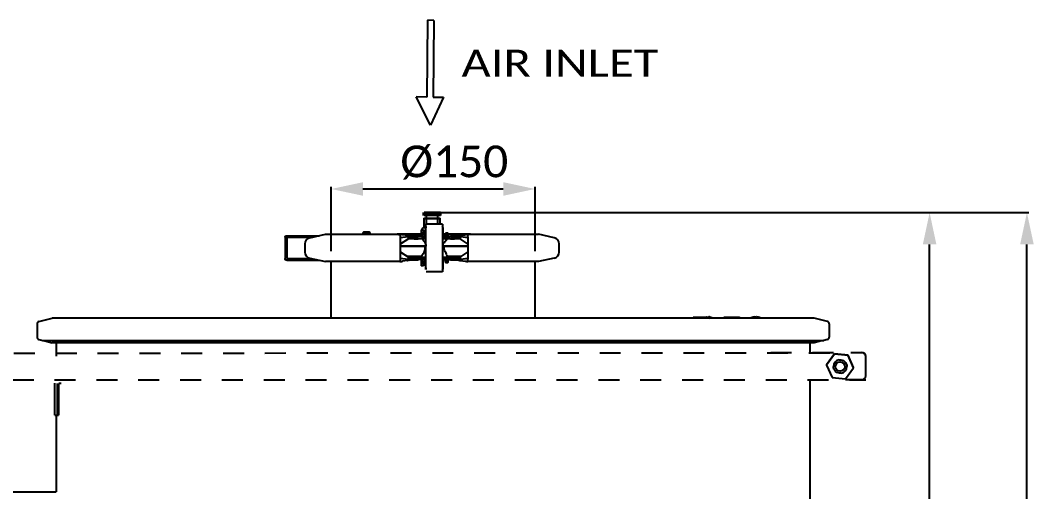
# Model space of a CAD drawing. Header units: millimetres. Extents: x 0 to 2800, y 0 to 1980.
# Drawn here: x 466 to 1212, y 511 to 858 of the extents above; entities that cross this region are included whole.
import ezdxf
from ezdxf.enums import TextEntityAlignment as Align

# ---------------------------------------------------------------- set-up
doc = ezdxf.new("R2010")
doc.units = ezdxf.units.MM
doc.header["$LTSCALE"] = 154
doc.header["$PDMODE"] = 3
doc.header["$PDSIZE"] = 8
doc.linetypes.add('DOT', pattern=[0.2, 0.1, -0.1])
doc.layers.get('0').update_dxf_attribs({"linetype": 'CONTINUOUS'})
doc.layers.get('Defpoints').update_dxf_attribs({"linetype": 'CONTINUOUS'})
doc.styles.get("Standard").update_dxf_attribs({"font": 'calibri.ttf'})
doc.dimstyles.new('DIMSTYLE_1', dxfattribs={"dimtxt": 23.333333, "dimasz": 23.333333, "dimexe": 1.5, "dimexo": 1, "dimgap": 0.875, "dimtad": 1, "dimdec": 0, "dimdsep": 46, "dimtxsty": 'Standard', "dimblk": '_FILLED', "dimblk1": '_FILLED', "dimblk2": '_FILLED', "dimcen": 0.09, "dimazin": 2, "dimtp": 0.01, "dimtm": 0.01, "dimtfac": 1, "dimtdec": 0, "dimtofl": 0, "dimtmove": 0, "dimatfit": 3, "dimldrblk": '_FILLED', "dimfxl": 0, "dimtolj": 1, "dimarcsym": 0})
doc.dimstyles.new('DIMSTYLE_2', dxfattribs={"dimtxt": 23.333333, "dimasz": 23.333333, "dimexe": 1.5, "dimexo": 1, "dimgap": 0.875, "dimtad": 1, "dimdsep": 46, "dimtxsty": 'Standard', "dimblk": '_FILLED', "dimblk1": '_FILLED', "dimblk2": '_FILLED', "dimcen": 0.09, "dimazin": 2, "dimtp": 0.01, "dimtm": 0.01, "dimtfac": 1, "dimtofl": 0, "dimtmove": 0, "dimatfit": 3, "dimldrblk": '_FILLED', "dimfxl": 0, "dimtolj": 1, "dimarcsym": 0})

# ---------------------------------------------------------------- blocks, each defined once
blk = doc.blocks.new('_FILLED')
at = {"color": 0, "linetype": 'ByBlock'}
blk.add_solid([(0, 0), (-1, 0.214), (-1, -0.214)], dxfattribs=at)
blk = doc.blocks.new('*D14')
at = {"color": 0, "linetype": 'Continuous', "lineweight": -2}
for p, q in [((695.12, 688.16), (695.12, 735.4)), ((718.46, 733.9), (821.79, 733.9)), ((845.12, 688.16), (845.12, 735.4))]:
    blk.add_line(p, q, dxfattribs=at)
at = {"layer": 'Defpoints', "color": 0}
for p in [(845.12, 733.9), (695.12, 687.16), (845.12, 687.16)]:
    blk.add_point(p, dxfattribs=at)
at = {"color": 0, "linetype": 'ByBlock', "lineweight": -2, "xscale": 23.3333333333, "yscale": 23.3333333333, "zscale": 23.3333333333, "rotation": 180}
blk.add_blockref('_FILLED', (695.12, 733.9), dxfattribs=at)
at = {"color": 0, "linetype": 'ByBlock', "lineweight": -2, "xscale": 23.3333333333, "yscale": 23.3333333333, "zscale": 23.3333333333}
blk.add_blockref('_FILLED', (845.12, 733.9), dxfattribs=at)
at = {"color": 0, "insert": (785.68, 765.89), "char_height": 23.333, "attachment_point": 2, "line_spacing_factor": 0.9}
blk.add_mtext('\\A1;%%c150', dxfattribs=at)
blk = doc.blocks.new('*D16')
at = {"color": 0, "linetype": 'Continuous', "lineweight": -2}
for p, q in [((775.4, 716.46), (1208.76, 716.46)), ((1207.26, 181.29), (1207.26, 693.13)), ((1065.79, 157.96), (1208.76, 157.96))]:
    blk.add_line(p, q, dxfattribs=at)
at = {"layer": 'Defpoints', "color": 0}
for p in [(774.4, 716.46), (1207.26, 716.46), (1064.79, 157.96)]:
    blk.add_point(p, dxfattribs=at)
at = {"color": 0, "linetype": 'ByBlock', "lineweight": -2, "xscale": 23.3333333333, "yscale": 23.3333333333, "zscale": 23.3333333333}
for p, rotation in [((1207.26, 716.46), 90), ((1207.26, 157.96), 270)]:
    blk.add_blockref('_FILLED', p, dxfattribs=dict(at, rotation=rotation))
at = {"color": 0, "insert": (1175.28, 437.23), "char_height": 23.3333, "attachment_point": 2, "rotation": 90, "line_spacing_factor": 0.9}
blk.add_mtext('\\A1;\\A1;560', dxfattribs=at)
blk = doc.blocks.new('*D17')
at = {"color": 0, "linetype": 'Continuous', "lineweight": -2}
for p, q in [((775.4, 716.46), (1137.11, 716.46)), ((1135.61, 251.29), (1135.61, 693.13)), ((1071.07, 227.96), (1137.11, 227.96))]:
    blk.add_line(p, q, dxfattribs=at)
at = {"layer": 'Defpoints', "color": 0}
for p in [(774.4, 716.46), (1135.61, 716.46), (1070.07, 227.96)]:
    blk.add_point(p, dxfattribs=at)
at = {"color": 0, "linetype": 'ByBlock', "lineweight": -2, "xscale": 23.3333333333, "yscale": 23.3333333333, "zscale": 23.3333333333}
for p, rotation in [((1135.61, 716.46), 90), ((1135.61, 227.96), 270)]:
    blk.add_blockref('_FILLED', p, dxfattribs=dict(at, rotation=rotation))
at = {"color": 0, "insert": (1103.63, 472.05), "char_height": 23.3333, "attachment_point": 2, "rotation": 90, "line_spacing_factor": 0.9}
blk.add_mtext('\\A1;\\A1;485', dxfattribs=at)
blk = doc.blocks.new('ARROW_4_BL0', base_point=(865.23, 836.13))
at = {"color": 7, "linetype": 'Continuous'}
for p, q in [((863.57, 874.78), (862.9, 818.24)), ((868.25, 874.72), (863.57, 874.78)), ((868.25, 874.72), (867.57, 818.18)), ((862.9, 818.24), (855.23, 818.33)), ((865.72, 797.49), (855.23, 818.33)), ((875.23, 818.09), (865.72, 797.49)), ((867.57, 818.18), (875.23, 818.09))]:
    blk.add_line(p, q, dxfattribs=at)

msp = doc.modelspace()

# ---------------------------------------------------------------- linework, layer by layer
at = {"linetype": 'Continuous'}
for p, q in [((763.083, 714.46), (763.083, 716.46)), ((763.13, 716.46), (763.13, 714.46)), ((763.211, 714.46), (763.211, 716.46)), ((763.268, 716.46), (763.268, 714.46)), ((763.325, 716.46), (763.27, 716.46)), ((763.364, 714.46), (763.364, 716.46)), ((763.485, 716.46), (763.421, 716.46)), ((763.429, 716.46), (763.429, 714.46)), ((763.539, 714.46), (763.539, 716.46)), ((763.668, 716.46), (763.596, 716.46)), ((763.614, 716.46), (763.614, 714.46)), ((763.738, 714.46), (763.738, 716.46)), ((763.873, 716.46), (763.792, 716.46)), ((763.821, 716.46), (763.821, 714.46)), ((763.925, 714.46), (763.925, 716.46)), ((763.959, 714.46), (763.959, 716.46)), ((774.516, 716.46), (764.011, 716.46)), ((764.05, 716.46), (764.05, 714.46)), ((764.2, 714.46), (764.2, 716.46)), ((764.3, 716.46), (764.3, 714.46)), ((764.462, 714.46), (764.462, 716.46)), ((764.557, 716.46), (764.557, 714.46)), ((764.743, 714.46), (764.743, 716.46)), ((764.833, 716.46), (764.833, 714.46)), ((764.941, 714.46), (764.941, 716.46)), ((765.042, 714.46), (765.042, 716.46)), ((765.126, 716.46), (765.126, 714.46)), ((765.163, 716.46), (765.163, 714.46)), ((765.241, 714.46), (765.241, 716.46)), ((765.358, 714.46), (765.358, 716.46)), ((765.436, 716.46), (765.436, 714.46)), ((765.485, 716.46), (765.485, 714.46)), ((765.557, 714.46), (765.557, 716.46)), ((765.69, 714.46), (765.69, 716.46)), ((765.762, 716.46), (765.762, 714.46)), ((765.823, 716.46), (765.823, 714.46)), ((765.888, 714.46), (765.888, 716.46)), ((766.036, 714.46), (766.036, 716.46)), ((766.101, 716.46), (766.101, 714.46)), ((766.174, 716.46), (766.174, 714.46)), ((766.232, 714.46), (766.232, 716.46)), ((766.395, 714.46), (766.395, 716.46)), ((766.453, 716.46), (766.453, 714.46)), ((766.537, 716.46), (766.537, 714.46)), ((766.588, 714.46), (766.588, 716.46)), ((766.765, 714.46), (766.765, 716.46)), ((766.816, 716.46), (766.816, 714.46)), ((766.912, 716.46), (766.912, 714.46)), ((766.956, 714.46), (766.956, 716.46)), ((767.146, 714.46), (767.146, 716.46)), ((767.19, 716.46), (767.19, 714.46)), ((767.295, 716.46), (767.295, 714.46)), ((767.332, 714.46), (767.332, 716.46)), ((767.535, 714.46), (767.535, 716.46)), ((767.571, 716.46), (767.571, 714.46)), ((767.687, 716.46), (767.687, 714.46)), ((767.716, 714.46), (767.716, 716.46)), ((767.931, 714.46), (767.931, 716.46)), ((767.96, 716.46), (767.96, 714.46)), ((768.086, 716.46), (768.086, 714.46)), ((768.332, 714.46), (768.332, 716.46)), ((768.489, 716.46), (768.489, 714.46)), ((768.737, 714.46), (768.737, 716.46)), ((768.895, 716.46), (768.895, 714.46)), ((769.145, 714.46), (769.145, 716.46)), ((769.301, 714.46), (769.301, 716.46)), ((769.551, 716.46), (769.551, 714.46)), ((769.702, 714.46), (769.702, 716.46)), ((769.951, 716.46), (769.951, 714.46)), ((770.1, 714.46), (770.1, 716.46)), ((770.348, 716.46), (770.348, 714.46)), ((770.496, 714.46), (770.496, 716.46)), ((770.741, 716.46), (770.741, 714.46)), ((770.887, 714.46), (770.887, 716.46)), ((770.92, 716.46), (770.92, 714.46)), ((771.128, 716.46), (771.128, 714.46)), ((771.161, 714.46), (771.161, 716.46)), ((771.272, 714.46), (771.272, 716.46)), ((771.313, 716.46), (771.313, 714.46)), ((771.508, 716.46), (771.508, 714.46)), ((771.549, 714.46), (771.549, 716.46)), ((771.649, 714.46), (771.649, 716.46)), ((771.697, 716.46), (771.697, 714.46)), ((771.88, 716.46), (771.88, 714.46)), ((771.928, 714.46), (771.928, 716.46)), ((772.017, 714.46), (772.017, 716.46)), ((772.072, 716.46), (772.072, 714.46)), ((772.241, 716.46), (772.241, 714.46)), ((772.297, 714.46), (772.297, 716.46)), ((772.374, 714.46), (772.374, 716.46)), ((772.436, 716.46), (772.436, 714.46)), ((772.591, 716.46), (772.591, 714.46)), ((772.653, 714.46), (772.653, 716.46)), ((772.719, 714.46), (772.719, 716.46)), ((772.788, 716.46), (772.788, 714.46)), ((772.928, 716.46), (772.928, 714.46)), ((772.997, 714.46), (772.997, 716.46)), ((773.051, 714.46), (773.051, 716.46)), ((773.126, 716.46), (773.126, 714.46)), ((773.251, 716.46), (773.251, 714.46)), ((773.326, 714.46), (773.326, 716.46)), ((773.368, 714.46), (773.368, 716.46)), ((773.45, 716.46), (773.45, 714.46)), ((773.558, 716.46), (773.558, 714.46)), ((773.639, 714.46), (773.639, 716.46)), ((773.669, 714.46), (773.669, 716.46)), ((773.756, 716.46), (773.756, 714.46)), ((773.848, 716.46), (773.848, 714.46)), ((773.936, 714.46), (773.936, 716.46)), ((774.046, 716.46), (774.046, 714.46)), ((774.214, 714.46), (774.214, 716.46)), ((774.316, 716.46), (774.316, 714.46)), ((774.465, 714.46), (774.465, 716.46)), ((774.567, 716.46), (774.567, 714.46)), ((774.608, 716.46), (774.608, 714.46)), ((774.744, 716.46), (774.659, 716.46)), ((774.691, 714.46), (774.691, 716.46)), ((774.797, 716.46), (774.797, 714.46)), ((774.95, 716.46), (774.874, 716.46)), ((774.927, 714.46), (774.927, 716.46)), ((775.006, 716.46), (775.006, 714.46)), ((775.135, 716.46), (775.067, 716.46)), ((775.122, 714.46), (775.122, 716.46)), ((775.192, 716.46), (775.192, 714.46)), ((775.296, 716.46), (775.237, 716.46)), ((775.294, 714.46), (775.294, 716.46)), ((775.355, 716.46), (775.355, 714.46)), ((775.434, 716.46), (775.384, 716.46)), ((775.443, 714.46), (775.443, 716.46)), ((775.494, 716.46), (775.494, 714.46)), ((775.567, 714.46), (775.567, 716.46)), ((763.325, 714.46), (763.27, 714.46)), ((763.316, 712.26), (763.516, 712.46)), ((763.316, 712.26), (763.316, 705.46)), ((763.316, 712.26), (775.315, 712.26)), ((763.485, 714.46), (763.421, 714.46)), ((763.516, 712.46), (775.115, 712.46)), ((763.668, 714.46), (763.596, 714.46)), ((763.873, 714.46), (763.792, 714.46)), ((774.516, 714.46), (764.011, 714.46)), ((765.316, 707.96), (765.316, 713.96)), ((773.315, 713.96), (773.315, 707.96)), ((774.744, 714.46), (774.659, 714.46)), ((774.95, 714.46), (774.874, 714.46)), ((775.135, 714.46), (775.067, 714.46)), ((775.115, 712.46), (775.315, 712.26)), ((775.296, 714.46), (775.237, 714.46)), ((775.315, 707.96), (775.315, 712.26)), ((775.434, 714.46), (775.384, 714.46)), ((722.707, 702.06), (719.297, 702.06)), ((761.394, 703.208), (761.394, 698.852)), ((761.403, 703.708), (763.003, 703.708)), ((761.408, 703.616), (761.462, 701.423)), ((761.812, 704.461), (761.884, 704.535)), ((761.812, 704.461), (761.812, 703.708)), ((762.81, 705.46), (764.647, 705.46)), ((763.008, 703.616), (763.062, 701.423)), ((764.607, 704.96), (764.607, 700.332)), ((764.738, 704.71), (764.738, 706.25)), ((777.072, 707.96), (764.874, 707.96)), ((777.072, 707.96), (777.072, 672.96)), ((777.457, 700.332), (777.457, 704.96)), ((661.135, 698.299), (661.135, 682.699)), ((662.37, 699.499), (686.317, 699.499)), ((662.37, 698.299), (662.37, 682.699)), ((662.37, 698.299), (680.862, 698.299)), ((679.327, 697.961), (690.972, 700.523)), ((690.972, 700.523), (742.57, 700.523)), ((715.002, 700.66), (761.394, 700.66)), ((718.252, 700.91), (718.252, 701.06)), ((718.321, 700.86), (718.252, 700.91)), ((723.385, 700.86), (718.321, 700.86)), ((723.752, 700.91), (723.385, 700.86)), ((723.752, 700.91), (723.752, 701.06)), ((761.394, 700.523), (743.677, 700.523)), ((751.752, 698.731), (745.821, 697.961)), ((751.974, 697.159), (745.887, 693.26)), ((751.177, 699.652), (747.545, 700.22)), ((751.761, 699.575), (751.78, 699.503)), ((751.974, 697.159), (751.973, 698.748)), ((756.087, 697.16), (751.974, 697.159)), ((752.189, 698.759), (756.087, 698.76)), ((759.029, 699.076), (752.75, 699.499)), ((762.242, 697.175), (762.488, 696.819)), ((763.795, 698.767), (763.894, 698.761)), ((763.894, 697.161), (763.795, 697.165)), ((763.894, 697.161), (763.822, 697.166)), ((763.823, 698.766), (763.894, 698.761)), ((763.894, 697.161), (763.894, 698.761)), ((764.738, 692.347), (764.738, 700.332)), ((779.093, 700.523), (777.457, 700.523)), ((777.909, 698.761), (777.909, 697.161)), ((779.093, 700.878), (778.644, 699.189)), ((780.944, 701.246), (779.311, 701.246)), ((780.726, 700.878), (780.216, 698.96)), ((780.764, 698.955), (780.261, 698.919)), ((797.568, 700.523), (781.234, 700.523)), ((781.322, 699.034), (781.322, 699.246)), ((788.785, 699.499), (782.884, 699.097)), ((785.902, 698.76), (789.755, 698.759)), ((789.968, 697.159), (785.902, 697.16)), ((789.774, 699.503), (789.755, 699.575)), ((789.968, 698.748), (789.968, 697.159)), ((795.879, 693.26), (789.968, 697.159)), ((795.814, 697.961), (790.178, 698.731)), ((790.317, 699.652), (793.767, 700.221)), ((798.604, 700.523), (847.659, 700.523)), ((859.304, 697.961), (847.659, 700.523)), ((675.716, 693.469), (675.716, 687.452)), ((745.887, 693.469), (745.887, 687.452)), ((764.724, 691.794), (745.887, 691.794)), ((763.922, 691.617), (745.887, 691.617)), ((745.887, 687.66), (751.974, 683.761)), ((795.85, 691.794), (777.188, 691.794)), ((795.85, 691.617), (778.515, 691.617)), ((789.968, 683.761), (795.879, 687.66)), ((795.879, 687.452), (795.879, 693.469)), ((862.916, 687.452), (862.916, 693.469)), ((662.37, 682.699), (680.512, 682.699)), ((662.37, 681.499), (685.966, 681.499)), ((679.327, 682.959), (690.972, 680.398)), ((742.57, 680.398), (690.972, 680.398)), ((695.124, 638.712), (695.124, 680.398)), ((745.821, 682.959), (751.752, 682.19)), ((751.177, 681.268), (747.543, 680.7)), ((761.467, 684.26), (751.089, 684.26)), ((751.78, 681.417), (751.761, 681.346)), ((751.973, 682.173), (751.974, 683.761)), ((751.974, 683.761), (756.087, 683.761)), ((756.087, 682.161), (752.189, 682.161)), ((752.75, 681.422), (759.029, 681.845)), ((761.394, 682.003), (761.394, 677.713)), ((761.462, 679.498), (761.408, 677.305)), ((761.446, 683.725), (761.446, 684.359)), ((763.062, 679.498), (763.008, 677.305)), ((763.795, 683.755), (763.894, 683.76)), ((763.894, 682.16), (763.795, 682.155)), ((763.822, 683.755), (763.894, 683.76)), ((763.894, 682.16), (763.823, 682.155)), ((763.894, 682.16), (763.894, 683.76)), ((764.607, 680.589), (764.607, 675.96)), ((764.738, 680.589), (764.739, 683.753)), ((777.457, 675.96), (777.457, 680.589)), ((777.909, 683.76), (777.909, 682.16)), ((778.644, 681.732), (779.093, 680.043)), ((779.311, 679.674), (780.944, 679.674)), ((780.216, 685.236), (780.216, 683.725)), ((780.726, 680.043), (780.216, 681.961)), ((780.261, 682.002), (780.764, 681.966)), ((790.721, 684.26), (780.855, 684.26)), ((781.025, 683.726), (781.025, 684.324)), ((781.322, 681.674), (781.322, 681.891)), ((782.884, 681.824), (788.785, 681.422)), ((785.902, 683.761), (789.968, 683.761)), ((789.755, 682.161), (785.902, 682.161)), ((789.755, 681.346), (789.774, 681.417)), ((789.968, 683.761), (789.968, 682.173)), ((790.178, 682.19), (795.814, 682.959)), ((790.317, 681.268), (793.765, 680.7)), ((795.791, 682.682), (795.814, 682.96)), ((847.659, 680.398), (798.604, 680.398)), ((845.124, 638.712), (845.124, 680.398)), ((859.304, 682.959), (847.659, 680.398)), ((763.003, 677.213), (761.403, 677.213)), ((764.738, 674.67), (764.738, 676.21)), ((777.072, 672.96), (764.874, 672.96)), ((478.524, 634.505), (478.524, 624.816)), ((479.884, 636.25), (489.633, 638.712)), ((1050.616, 638.712), (489.633, 638.712)), ((961.402, 638.712), (961.499, 639.166)), ((972.812, 639.166), (961.499, 639.166)), ((972.716, 638.712), (972.812, 639.166)), ((972.812, 639.66), (973.113, 639.66)), ((972.812, 639.166), (973.884, 638.712)), ((984.126, 639.166), (984.03, 638.712)), ((995.44, 639.166), (984.126, 639.166)), ((995.44, 639.166), (995.343, 638.712)), ((996.511, 638.712), (995.44, 639.166)), ((1060.366, 636.249), (1050.616, 638.712)), ((1061.724, 634.505), (1061.724, 624.816)), ((479.884, 623.071), (482.724, 622.354)), ((482.624, 622.379), (482.624, 621.96)), ((1057.624, 621.96), (482.624, 621.96)), ((484.281, 621.96), (489.633, 620.609)), ((1050.616, 620.609), (489.633, 620.609)), ((492.624, 620.609), (492.624, 610.849)), ((1047.624, 613.567), (1047.624, 620.609)), ((1055.967, 621.96), (1050.616, 620.609)), ((1060.365, 623.071), (1057.624, 622.379)), ((1057.624, 621.96), (1057.624, 622.379)), ((1065.667, 612.512), (1059.794, 604.421)), ((1065.667, 612.324), (1059.794, 604.232)), ((1075.613, 611.473), (1065.667, 612.512)), ((1065.667, 612.512), (1065.667, 612.324)), ((1075.613, 611.285), (1065.667, 612.324)), ((1059.794, 604.421), (1059.794, 604.232)), ((1075.613, 611.285), (1075.613, 611.473)), ((1079.686, 602.341), (1075.613, 611.473)), ((1079.686, 602.153), (1075.613, 611.285)), ((1088.6, 596.383), (1088.6, 610.379)), ((1059.794, 604.232), (1063.866, 595.101)), ((1064.74, 603.182), (1064.74, 603.193)), ((1073.812, 594.062), (1079.686, 602.153)), ((1074.74, 603.182), (1074.74, 603.193)), ((1079.686, 602.153), (1079.686, 602.341)), ((491.634, 567.46), (491.634, 590.803)), ((493.263, 590.738), (493.263, 567.46)), ((494.247, 590.699), (494.247, 567.46)), ((1063.866, 595.101), (1073.812, 594.062)), ((1085.6, 593.383), (1073.812, 593.383)), ((491.66, 567.46), (494.247, 567.46)), ((492.624, 567.46), (492.624, 510.96)), ((459.327, 510.96), (471.124, 510.96)), ((471.124, 510.96), (492.684, 510.96))]:
    msp.add_line(p, q, dxfattribs=at)
at = {"linetype": 'DOT'}
for p, q in [((461.533, 613.003), (1085.6, 613.379)), ((1018.6, 613.525), (1085.6, 613.525)), ((460.636, 593.383), (1088.6, 593.383))]:
    msp.add_line(p, q, dxfattribs=at)
at = {"linetype": 'ByBlock'}
msp.add_line((1047.624, 249.312), (1047.624, 593.383), dxfattribs=at)
at = {"linetype": 'Continuous'}
for points in [[(751.973, 698.748), (751.997, 698.75), (752.021, 698.752), (752.045, 698.754), (752.069, 698.756), (752.093, 698.757), (752.117, 698.758), (752.141, 698.759), (752.165, 698.759), (752.189, 698.759)], [(789.755, 698.759), (789.778, 698.759), (789.802, 698.759), (789.826, 698.758), (789.849, 698.757), (789.873, 698.756), (789.897, 698.754), (789.92, 698.752), (789.944, 698.75), (789.968, 698.748)], [(752.189, 682.161), (752.165, 682.161), (752.141, 682.162), (752.117, 682.163), (752.093, 682.163), (752.069, 682.165), (752.045, 682.166), (752.021, 682.168), (751.997, 682.17), (751.973, 682.173)], [(789.968, 682.173), (789.944, 682.17), (789.92, 682.168), (789.897, 682.166), (789.873, 682.165), (789.849, 682.163), (789.826, 682.163), (789.802, 682.162), (789.778, 682.161), (789.755, 682.161)]]:
    msp.add_lwpolyline(points, dxfattribs=at)
msp.add_circle((1069.739, 603.151), 3.499, dxfattribs=at)
for centre, radius, start, end in [((719.252, 701.06), 1, 89.999713, 180), ((722.752, 701.06), 1, 0, 90.000274), ((766.71, 699.417), 7.031, 133.316068, 134.160431), ((766.207, 699.953), 6.296, 131.676228, 133.329398), ((765.539, 700.707), 5.289, 128.778247, 131.706416), ((763.749, 703.695), 1.772, 94.812908, 100.91455), ((763.74, 703.694), 1.772, 79.085965, 85.187228), ((772.195, 704.685), 5.282, 9.997598, 13.453434), ((680.316, 693.469), 4.6, 102.409354, 180), ((752.035, 696.539), 2.21, 91.600446, 97.367464), ((756.05, 839.91), 141.15, 270.014963, 270.297932), ((756.048, 839.104), 141.944, 270.015413, 270.303525), ((754.072, 1141.67), 442.916, 270.350732, 270.632911), ((753.961, 1153.529), 456.376, 270.356449, 270.632248), ((756.223, 618.392), 80.623, 87.16475, 88.072215), ((762.25, 398.515), 300.284, 90.231785, 90.626806), ((762.216, 401.924), 295.274, 90.226886, 90.624644), ((761.5, 551.145), 147.651, 89.945048, 90.180297), ((696.094, 650.932), 80.708, 34.312665, 34.649423), ((721.253, 668.108), 50.245, 33.73946, 34.307954), ((734.092, 676.674), 34.811, 32.900374, 33.751265), ((741.576, 681.519), 25.896, 31.714687, 32.89602), ((745.425, 683.899), 21.37, 30.274296, 31.711074), ((763.016, 678.691), 20.089, 87.777264, 88.125404), ((762.271, 700.522), 2.377, 312.197079, 315.985278), ((762.222, 700.572), 2.447, 315.923723, 323.602918), ((762.49, 700.388), 2.122, 337.589111, 344.466728), ((762.575, 700.367), 2.035, 344.427148, 351.63638), ((762.743, 700.341), 1.864, 351.661653, 356.454199), ((762.876, 700.332), 1.731, 356.46946, 359.980871), ((779.695, 700.331), 2.238, 179.984198, 184.418963), ((779.545, 700.319), 2.088, 184.407793, 188.966446), ((779.34, 700.286), 1.88, 188.955559, 193.831996), ((779.771, 398.631), 298.567, 89.380767, 89.779107), ((779.735, 394.84), 303.958, 89.378395, 89.773532), ((785.009, 633.193), 65.813, 91.904094, 92.211516), ((784.408, 652.723), 46.274, 90.687194, 91.963687), ((788.121, 1163.186), 466.034, 269.37019, 269.640244), ((787.995, 1149.642), 450.889, 269.369361, 269.646302), ((785.941, 836.836), 139.676, 269.693689, 269.984081), ((785.94, 837.601), 138.842, 269.69962, 269.984575), ((786.383, 735.43), 36.015, 273.82563, 274.399952), ((787.342, 723.301), 23.849, 274.338012, 275.807945), ((789.909, 696.751), 1.998, 82.249586, 88.315437), ((769.936, 693.45), 25.944, 0.041284, 1.189921), ((858.316, 693.469), 4.6, 0, 77.590646), ((680.316, 687.452), 4.6, 180, 257.592581), ((778.194, 687.475), 32.307, 180.041497, 180.963871), ((767.671, 670.351), 21.595, 98.157256, 99.998818), ((776.692, 675.3), 16.419, 83.626248, 85.506439), ((858.316, 687.452), 4.6, 282.407419, 0), ((752.035, 684.382), 2.21, 262.63259, 268.3996), ((754.325, 655.421), 26.051, 94.272693, 95.648729), ((755.29, 643.007), 38.502, 93.782732, 94.327585), ((756.048, 541.789), 141.972, 89.696194, 89.984564), ((756.05, 541.013), 141.148, 89.702102, 89.98504), ((754.074, 239.393), 442.774, 89.367086, 89.649315), ((753.955, 226.602), 457.166, 89.367785, 89.643241), ((757.417, 724.006), 42.081, 270.675618, 271.588783), ((757.036, 739.126), 57.207, 271.550371, 271.902557), ((756.651, 750.654), 68.741, 271.904489, 272.199641), ((762.251, 982.535), 300.412, 269.373194, 269.767996), ((762.213, 978.618), 294.896, 269.375452, 269.773641), ((761.5, 829.822), 147.698, 269.819467, 270.054627), ((763.015, 702.235), 20.095, 271.874356, 272.222688), ((762.27, 680.398), 2.378, 44.015194, 47.776047), ((762.222, 680.348), 2.447, 36.399338, 44.076468), ((778.613, 680.928), 1.089, 125.611459, 133.088086), ((782.798, 675.084), 8.277, 124.670659, 125.608763), ((782.501, 675.515), 7.753, 123.161077, 124.677521), ((779.769, 982.658), 298.936, 270.221415, 270.619337), ((779.736, 985.956), 303.833, 270.226252, 270.621602), ((785.281, 755.283), 73.374, 267.305271, 268.080033), ((788.114, 218.565), 465.203, 90.359447, 90.629849), ((787.997, 231.129), 451.038, 90.353745, 90.630636), ((785.941, 544.113), 139.647, 90.015895, 90.306029), ((785.94, 543.317), 138.844, 90.015428, 90.300413), ((789.909, 684.169), 1.998, 271.684611, 277.75047), ((480.324, 634.505), 1.8, 104.172338, 180), ((972.054, 634.108), 5.572, 109.674659, 114.61684), ((971.996, 634.265), 5.405, 106.923041, 109.661375), ((973.244, 634.141), 5.537, 108.354538, 114.543764), ((973.115, 634.649), 5.011, 82.387653, 91.112636), ((1007.524, 633.481), 6.28, 120.364304, 123.407164), ((1008.244, 634.53), 5.13, 76.345834, 89.769326), ((1008.201, 634.347), 5.318, 71.093836, 76.362657), ((1008.159, 634.224), 5.448, 67.170682, 71.096214), ((1059.924, 634.505), 1.8, 0, 75.782188), ((480.324, 624.816), 1.8, 180, 255.827662), ((1059.924, 624.816), 1.8, 284.217812, 0), ((1085.599, 610.524), 3.001, 0.031612, 89.980904), ((1085.599, 610.378), 3.001, 0.031606, 89.98091), ((1069.739, 603.183), 4.999, 97.398551, 180.000533), ((1069.741, 603.182), 4.999, 277.398547, 0.000549), ((1085.599, 596.384), 3.001, 270.01909, 359.968394)]:
    msp.add_arc(centre, radius, start, end, dxfattribs=at)
for centre, major_axis, ratio, start_param, end_param in [((771.06, 701.423), (9.599, -0.238), 0.7092071, -3.106619, -2.7208852), ((771.06, 701.423), (7.999, -0.198), 0.7092071, 3.1765663, 3.622158), ((780.944, 699.246), (0, 2), 0.1885724, 4.712389, 6.9002795), ((775.696, 699.618), (3, -0.074), 0.7092071, -0.3691133, -0.1681653), ((779.311, 699.246), (0, 2), 0.1885724, 0.0000035, 0.6170941), ((771.06, 679.498), (9.599, 0.238), 0.7092071, 9.0040703, 9.3898043), ((771.06, 679.498), (7.999, 0.198), 0.7092071, 2.6610274, 3.106619), ((775.696, 681.302), (3, 0.074), 0.7092071, 0.1681653, 0.3620459), ((779.311, 681.674), (0, 2), 0.1885724, -3.7586868, -3.1415962), ((780.944, 681.674), (0, 2), 0.1885724, -3.7586868, -1.5707963)]:
    msp.add_ellipse(centre, major_axis=major_axis, ratio=ratio, start_param=start_param, end_param=end_param, dxfattribs=at)
for points in [[(765.316, 713.96), (765.316, 714.077), (765.287, 714.2), (765.221, 714.297)], [(762.833, 705.23), (762.617, 705.12), (762.416, 704.981), (762.227, 704.83)], [(763.413, 705.434), (763.212, 705.396), (763.016, 705.323), (762.833, 705.23)], [(764.623, 705.246), (764.45, 705.331), (764.265, 705.398), (764.075, 705.434)], [(764.738, 706.25), (764.734, 705.818), (764.607, 705.392), (764.607, 704.96)], [(777.332, 705.914), (777.259, 706.221), (777.159, 706.521), (777.072, 706.824)], [(777.457, 704.96), (777.457, 705.175), (777.434, 705.39), (777.397, 705.602)], [(745.622, 700.378), (745.692, 699.572), (745.754, 698.767), (745.821, 697.961)], [(745.923, 695.468), (745.912, 694.801), (745.887, 694.135), (745.887, 693.469)], [(752.751, 699.495), (752.421, 699.517), (752.09, 699.542), (751.761, 699.575)], [(763.881, 694.672), (764.147, 694.216), (764.395, 693.748), (764.607, 693.265)], [(764.192, 699.12), (764.296, 699.262), (764.385, 699.417), (764.452, 699.58)], [(777.188, 691.794), (777.262, 692.589), (777.395, 693.511), (777.979, 694.056)], [(777.979, 699.107), (777.744, 699.275), (777.583, 699.557), (777.514, 699.837)], [(777.979, 699.107), (778.14, 698.992), (778.305, 698.882), (778.474, 698.78)], [(795.814, 697.961), (795.749, 698.767), (795.678, 699.572), (795.614, 700.378)], [(795.874, 693.989), (795.864, 694.482), (795.843, 694.975), (795.827, 695.468)], [(745.891, 686.932), (745.899, 686.439), (745.915, 685.946), (745.923, 685.453)], [(763.922, 691.617), (764.078, 690.913), (764.115, 690.171), (764.019, 689.457)], [(764.607, 693.265), (764.731, 692.982), (764.737, 692.656), (764.738, 692.347)], [(764.738, 692.347), (764.739, 692.161), (764.739, 691.975), (764.739, 691.789)], [(764.739, 683.753), (764.739, 686.432), (764.739, 689.11), (764.739, 691.789)], [(795.827, 685.453), (795.849, 686.119), (795.879, 686.785), (795.879, 687.452)], [(745.821, 682.96), (745.754, 682.154), (745.692, 681.348), (745.622, 680.543)], [(764.452, 681.341), (764.385, 681.504), (764.296, 681.659), (764.192, 681.8)], [(764.607, 680.589), (764.607, 680.845), (764.549, 681.104), (764.452, 681.341)], [(777.457, 680.589), (777.457, 680.991), (777.575, 681.448), (777.869, 681.723)], [(780.216, 685.236), (780.262, 685.077), (780.315, 684.92), (780.382, 684.77)], [(788.785, 681.426), (789.109, 681.404), (789.432, 681.379), (789.755, 681.346)], [(795.614, 680.543), (795.671, 681.256), (795.733, 681.969), (795.791, 682.682)], [(764.607, 675.96), (764.607, 675.663), (764.662, 675.368), (764.703, 675.074)], [(764.703, 675.074), (764.722, 674.94), (764.737, 674.805), (764.738, 674.67)], [(777.07, 674.089), (777.185, 674.494), (777.321, 674.894), (777.395, 675.308)], [(777.395, 675.308), (777.433, 675.523), (777.457, 675.742), (777.457, 675.96)], [(970.423, 639.436), (970.902, 639.582), (971.408, 639.66), (971.908, 639.66)], [(971.5, 639.397), (971.988, 639.558), (972.505, 639.649), (973.018, 639.659)], [(973.779, 639.616), (974.294, 639.547), (974.804, 639.395), (975.278, 639.18)], [(1007.055, 639.66), (1006.118, 639.661), (1005.158, 639.373), (1004.349, 638.9)], [(1008.265, 639.66), (1007.286, 639.663), (1006.28, 639.348), (1005.445, 638.836)], [(1011.24, 638.725), (1010.935, 638.927), (1010.61, 639.103), (1010.273, 639.245)], [(496.175, 590.623), (495.629, 590.643), (495.083, 590.664), (494.537, 590.685)]]:
    msp.add_open_spline(points, degree=3, dxfattribs=at)
for points, knots in [([(773.409, 714.297), (773.395, 714.277), (773.376, 714.227), (773.384, 714.174), (773.393, 714.149)], [0, 0, 0, 0, 0.4744138, 1, 1, 1, 1]), ([(773.393, 714.149), (773.399, 714.134), (773.413, 714.104), (773.433, 714.076), (773.444, 714.062)], [0, 0, 0, 0, 0.461819, 1, 1, 1, 1]), ([(761.403, 703.707), (761.409, 703.702), (761.401, 703.665), (761.408, 703.638), (761.408, 703.616)], [0, 0, 0, 0, 0.2722052, 1, 1, 1, 1]), ([(763.003, 703.707), (763.009, 703.702), (763, 703.665), (763.007, 703.638), (763.008, 703.616)], [0, 0, 0, 0, 0.2720377, 1, 1, 1, 1]), ([(764.738, 706.25), (764.74, 706.484), (764.756, 706.885), (764.729, 707.463), (764.807, 707.713), (764.745, 707.96), (764.785, 707.96)], [0, 0, 0, 0, 0.4097478, 0.7285755, 0.9303035, 1, 1, 1, 1]), ([(661.135, 698.299), (661.135, 698.61), (661.407, 699.26), (662.059, 699.499), (662.37, 699.499)], [0, 0, 0, 0, 0.5005332, 1, 1, 1, 1]), ([(742.57, 700.523), (742.842, 700.523), (743.86, 700.512), (744.879, 700.456), (745.622, 700.378)], [0, 0, 0, 0, 0.2669244, 1, 1, 1, 1]), ([(747.545, 700.22), (747.403, 700.242), (746.766, 700.33), (746.122, 700.372), (745.622, 700.378)], [0, 0, 0, 0, 0.2224555, 1, 1, 1, 1]), ([(745.821, 697.961), (745.83, 697.851), (745.953, 697.027), (745.935, 696.189), (745.923, 695.468)], [0, 0, 0, 0, 0.1327693, 1, 1, 1, 1]), ([(751.535, 699.602), (751.474, 699.61), (751.371, 699.623), (751.268, 699.639), (751.227, 699.651)], [0, 0, 0, 0, 0.5887829, 1, 1, 1, 1]), ([(751.761, 699.575), (751.723, 699.58), (751.647, 699.589), (751.572, 699.598), (751.535, 699.602)], [0, 0, 0, 0, 0.5074839, 1, 1, 1, 1]), ([(756.725, 698.946), (756.724, 699.003), (757.068, 698.94), (757.408, 699.024), (758.148, 698.982), (758.653, 698.979), (758.936, 698.97)], [0, 0, 0, 0, 0.0770008, 0.2926317, 0.6167636, 1, 1, 1, 1]), ([(763.795, 697.165), (763.676, 697.17), (762.761, 697.197), (761.844, 697.198), (761.047, 697.196)], [0, 0, 0, 0, 0.1294937, 1, 1, 1, 1]), ([(761.641, 698.796), (761.869, 698.796), (762.546, 698.793), (763.223, 698.784), (763.673, 698.769)], [0, 0, 0, 0, 0.3355035, 1, 1, 1, 1]), ([(777.909, 698.761), (778.003, 698.764), (779.012, 698.798), (780.022, 698.799), (780.936, 698.796)], [0, 0, 0, 0, 0.0937523, 1, 1, 1, 1]), ([(780.922, 697.196), (780.53, 697.197), (779.525, 697.197), (778.52, 697.181), (777.909, 697.161)], [0, 0, 0, 0, 0.3908581, 1, 1, 1, 1]), ([(777.979, 694.056), (778.224, 694.285), (779.032, 695.147), (779.756, 696.115), (780.094, 696.892)], [0, 0, 0, 0, 0.2836924, 1, 1, 1, 1]), ([(780.094, 696.892), (780.114, 696.937), (780.15, 697.027), (780.183, 697.118), (780.198, 697.163)], [0, 0, 0, 0, 0.5120311, 1, 1, 1, 1]), ([(780.612, 698.853), (780.613, 698.898), (780.891, 698.827), (781.172, 698.927), (781.795, 698.916), (782.224, 698.948), (782.47, 698.957)], [0, 0, 0, 0, 0.0733507, 0.2831736, 0.6043768, 1, 1, 1, 1]), ([(785.112, 698.943), (785.111, 698.886), (784.772, 698.94), (784.428, 698.846), (783.69, 698.865), (783.184, 698.848), (782.901, 698.846)], [0, 0, 0, 0, 0.0772158, 0.2927677, 0.6164343, 1, 1, 1, 1]), ([(783.853, 698.994), (784.026, 698.995), (784.322, 698.991), (784.745, 699), (784.933, 698.956), (785.112, 698.973), (785.112, 698.943)], [0, 0, 0, 0, 0.4100881, 0.7275498, 0.9288042, 1, 1, 1, 1]), ([(790.317, 699.652), (790.185, 699.63), (789.99, 699.603), (789.794, 699.582), (789.732, 699.575)], [0, 0, 0, 0, 0.6801772, 1, 1, 1, 1]), ([(795.614, 700.378), (795.442, 700.375), (794.823, 700.356), (794.206, 700.293), (793.765, 700.22)], [0, 0, 0, 0, 0.2783215, 1, 1, 1, 1]), ([(795.614, 700.378), (795.842, 700.402), (796.836, 700.493), (797.835, 700.523), (798.604, 700.523)], [0, 0, 0, 0, 0.2299254, 1, 1, 1, 1]), ([(795.827, 695.468), (795.809, 696.009), (795.754, 696.839), (795.838, 697.672), (795.814, 697.961)], [0, 0, 0, 0, 0.6514116, 1, 1, 1, 1]), ([(764.019, 689.457), (763.948, 688.925), (763.491, 687.224), (762.57, 685.705), (761.857, 684.729)], [0, 0, 0, 0, 0.3073841, 1, 1, 1, 1]), ([(764.735, 691.784), (764.743, 691.773), (764.68, 691.728), (764.642, 691.732), (764.607, 691.727)], [0, 0, 0, 0, 0.2698066, 1, 1, 1, 1]), ([(780.198, 685.295), (779.897, 686.242), (779.011, 687.603), (778.14, 689.716), (778.307, 691.021), (778.515, 691.617)], [0, 0, 0, 0, 0.4431807, 0.718482, 1, 1, 1, 1]), ([(662.37, 681.499), (662.059, 681.499), (661.407, 681.738), (661.135, 682.387), (661.135, 682.699)], [0, 0, 0, 0, 0.4994543, 1, 1, 1, 1]), ([(745.622, 680.543), (745.387, 680.518), (744.372, 680.428), (743.353, 680.398), (742.57, 680.398)], [0, 0, 0, 0, 0.2313766, 1, 1, 1, 1]), ([(745.622, 680.543), (745.799, 680.545), (746.443, 680.565), (747.085, 680.628), (747.545, 680.7)], [0, 0, 0, 0, 0.276412, 1, 1, 1, 1]), ([(745.923, 685.453), (745.928, 685.156), (745.945, 684.323), (745.865, 683.493), (745.821, 682.96)], [0, 0, 0, 0, 0.3574269, 1, 1, 1, 1]), ([(751.177, 681.268), (751.315, 681.29), (751.517, 681.317), (751.719, 681.339), (751.783, 681.345)], [0, 0, 0, 0, 0.6848598, 1, 1, 1, 1]), ([(757.914, 681.927), (757.624, 681.924), (757.202, 681.896), (756.892, 681.961), (756.724, 681.946), (756.725, 681.974)], [0, 0, 0, 0, 0.7288039, 0.9290642, 1, 1, 1, 1]), ([(756.725, 681.974), (756.726, 682.034), (757.079, 681.975), (757.437, 682.075), (758.2, 682.055), (758.723, 682.072), (759.014, 682.075)], [0, 0, 0, 0, 0.0778668, 0.2948835, 0.6190189, 1, 1, 1, 1]), ([(761.048, 683.725), (761.377, 683.724), (762.293, 683.724), (763.209, 683.733), (763.795, 683.755)], [0, 0, 0, 0, 0.3594963, 1, 1, 1, 1]), ([(761.495, 684.277), (761.49, 684.273), (761.481, 684.266), (761.471, 684.26), (761.467, 684.26)], [0, 0, 0, 0, 0.6320735, 1, 1, 1, 1]), ([(761.857, 684.729), (761.816, 684.673), (761.699, 684.52), (761.588, 684.358), (761.495, 684.277)], [0, 0, 0, 0, 0.3590675, 1, 1, 1, 1]), ([(763.673, 682.151), (763.565, 682.148), (762.888, 682.129), (762.211, 682.125), (761.641, 682.124)], [0, 0, 0, 0, 0.1584012, 1, 1, 1, 1]), ([(777.909, 683.76), (778.003, 683.757), (779.007, 683.723), (780.013, 683.722), (780.924, 683.725)], [0, 0, 0, 0, 0.0937884, 1, 1, 1, 1]), ([(780.936, 682.125), (780.541, 682.124), (779.532, 682.123), (778.523, 682.14), (777.909, 682.16)], [0, 0, 0, 0, 0.3908064, 1, 1, 1, 1]), ([(780.382, 684.77), (780.416, 684.694), (780.516, 684.493), (780.701, 684.26), (780.855, 684.26)], [0, 0, 0, 0, 0.3497937, 1, 1, 1, 1]), ([(785.112, 681.977), (785.112, 681.918), (784.753, 681.984), (784.4, 681.895), (783.635, 681.938), (783.113, 681.941), (782.823, 681.951)], [0, 0, 0, 0, 0.0776535, 0.2947237, 0.6193387, 1, 1, 1, 1]), ([(789.755, 681.346), (789.793, 681.341), (789.866, 681.332), (789.939, 681.323), (789.975, 681.319)], [0, 0, 0, 0, 0.5080652, 1, 1, 1, 1]), ([(789.975, 681.319), (790.033, 681.311), (790.131, 681.298), (790.229, 681.282), (790.267, 681.27)], [0, 0, 0, 0, 0.5957586, 1, 1, 1, 1]), ([(793.765, 680.7), (793.9, 680.678), (794.512, 680.589), (795.132, 680.549), (795.614, 680.543)], [0, 0, 0, 0, 0.2205665, 1, 1, 1, 1]), ([(798.604, 680.398), (798.336, 680.398), (797.338, 680.409), (796.34, 680.464), (795.614, 680.543)], [0, 0, 0, 0, 0.2683863, 1, 1, 1, 1]), ([(795.814, 682.96), (795.838, 683.248), (795.754, 684.081), (795.809, 684.912), (795.827, 685.453)], [0, 0, 0, 0, 0.3485879, 1, 1, 1, 1]), ([(761.408, 677.305), (761.408, 677.283), (761.401, 677.256), (761.41, 677.219), (761.403, 677.214)], [0, 0, 0, 0, 0.7279679, 1, 1, 1, 1]), ([(763.008, 677.305), (763.007, 677.283), (763, 677.256), (763.009, 677.219), (763.003, 677.214)], [0, 0, 0, 0, 0.7278031, 1, 1, 1, 1]), ([(1069.095, 608.14), (1070.458, 608.317), (1073.479, 607.44), (1074.74, 604.557), (1074.74, 603.182)], [0, 0, 0, 0, 0.5000373, 1, 1, 1, 1]), ([(1070.385, 598.225), (1069.022, 598.048), (1066, 598.925), (1064.74, 601.808), (1064.74, 603.182)], [0, 0, 0, 0, 0.5000369, 1, 1, 1, 1])]:
    msp.add_open_spline(points, degree=3, knots=knots, dxfattribs=at)

# ---------------------------------------------------------------- block references
msp.add_blockref('ARROW_4_BL0', (767.681, 819.491), dxfattribs=at)

# ---------------------------------------------------------------- texts
at = {"linetype": 'Continuous', "width": 1.181322}
msp.add_text('AIR INLET', height=20, dxfattribs=at).set_placement((790.973, 816.52), (935.876, 816.52), align=Align.FIT)

# ---------------------------------------------------------------- dimensions: what is measured, and where the dimension line sits
at = {"linetype": 'Continuous'}
dim = msp.add_linear_dim(base=(845.124, 733.903), p1=(695.124, 687.162), p2=(845.124, 687.162), text='%%c<>', dimstyle='DIMSTYLE_2', dxfattribs=at)
dim.commit()
dim.dimension.update_dxf_attribs({"geometry": '*D14', "text_midpoint": (785.68, 733.903), "dimtype": 160})
for base, p1, text, picture, middle in [((1207.263, 716.46), (1064.786, 157.96), '\\A1;560', '*D16', (1207.263, 437.235)), ((1135.614, 716.46), (1070.073, 227.96), '\\A1;485', '*D17', (1135.614, 472.053))]:
    dim = msp.add_linear_dim(base=base, p1=p1, p2=(774.404, 716.46), angle=90, text=text, dimstyle='DIMSTYLE_1', override={"dimtxsty": 'Standard'}, dxfattribs=at)
    dim.commit()
    dim.dimension.update_dxf_attribs({"geometry": picture, "text_midpoint": middle, "dimtype": 160})

doc.saveas('drawing.dxf')
